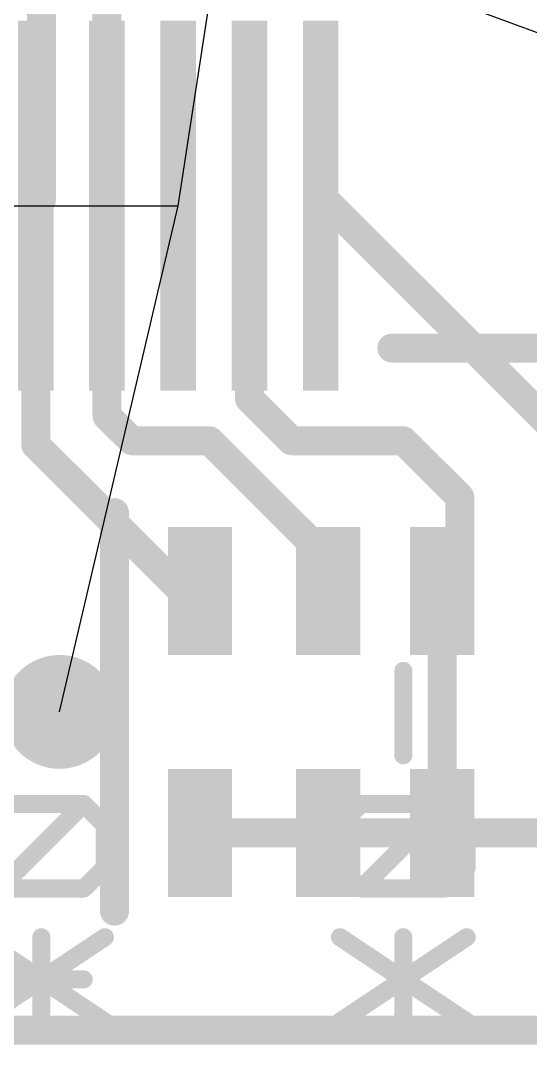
# Model space of a CAD drawing. Extents: x -9.6 to 36.6, y -0.1 to 28.5.
# Drawn here: x 17.63 to 21.21, y 4.52 to 11.72 of the extents above; entities that cross this region are included whole.
import ezdxf

# ---------------------------------------------------------------- set-up
doc = ezdxf.new("R2010")
doc.units = 0
for name, color, linetype in [('1', 12, 'CONTINUOUS'), ('18', 110, 'CONTINUOUS'), ('19', 53, 'CONTINUOUS'), ('21', 40, 'CONTINUOUS'), ('22', 253, 'CONTINUOUS')]:
    doc.layers.add(name, color=color, linetype=linetype)

# ---------------------------------------------------------------- blocks, each defined once
blk = doc.blocks.new('RECT')
blk.add_solid([(-0.5, -0.5), (0.5, -0.5), (-0.5, 0.5), (0.5, 0.5)])
blk = doc.blocks.new('ROUNDV')
at = {"const_width": 0.5}
blk.add_lwpolyline([(0, -0.25, 1), (0, 0.25, 1), (0, -0.25)], format="xyb", dxfattribs=at)

msp = doc.modelspace()

# ---------------------------------------------------------------- linework, layer by layer
at = {"layer": '1', "const_width": 0.2032}
for points in [[(17.78, 13.208), (17.78, 10.454)], [(18.24, 10.414), (18.24, 12.906)], [(17.78, 10.454), (17.74, 10.414)], [(17.74, 10.414), (17.74, 8.734)], [(18.24, 10.414), (18.24, 8.938)], [(19.24, 10.414), (19.24, 9.0579)], [(19.74, 10.414), (19.812, 10.414)], [(21.493, 8.733), (19.812, 10.414)], [(19.535, 8.763), (19.24, 9.0579)], [(18.24, 8.938), (18.415, 8.763)], [(18.415, 8.763), (18.9602, 8.763)], [(18.9602, 8.763), (19.793, 7.9302)], [(19.535, 8.763), (20.32, 8.763)], [(20.32, 8.763), (20.717, 8.366)], [(18.766, 7.708), (17.74, 8.734)], [(20.717, 8.366), (20.717, 7.708)], [(19.793, 7.9302), (19.793, 7.708)], [(18.766, 7.708), (18.893, 7.708)], [(20.717, 7.708), (20.593, 7.708)], [(20.593, 6.008), (20.593, 7.708)], [(18.893, 6.008), (19.793, 6.008)], [(19.793, 6.008), (20.593, 6.008)], [(20.593, 6.008), (21.493, 6.008)], [(17.4172, 4.6228), (26.1112, 4.6228)]]:
    msp.add_lwpolyline(points, dxfattribs=at)
at = {"layer": '1', "const_width": 0.1016}
for points in [[(17.7908, 10.414, 1), (17.6892, 10.414)], [(17.7292, 10.454, 1), (17.8308, 10.454)], [(17.8159, 10.4181, 1), (17.7441, 10.4899)], [(18.2908, 10.414, 1), (18.1892, 10.414)], [(19.2908, 10.414, 1), (19.1892, 10.414)], [(19.74, 10.4648, 1), (19.74, 10.3632)], [(19.8479, 10.4499, 1), (19.7761, 10.3781)], [(19.812, 10.3632, 1), (19.812, 10.4648)], [(17.7041, 10.4499, 1), (17.7759, 10.3781)], [(18.1892, 10.414, 1), (18.2908, 10.414)], [(19.2759, 9.0939, 1), (19.2041, 9.022)], [(19.1892, 9.0579, 1), (19.2908, 9.0579)], [(18.2759, 8.9739, 1), (18.2041, 8.9021)], [(18.1892, 8.938, 1), (18.2908, 8.938)], [(18.415, 8.8138, 1), (18.415, 8.7122)], [(18.3791, 8.7271, 1), (18.4509, 8.7989)], [(18.9961, 8.7989, 1), (18.9243, 8.7271)], [(18.9602, 8.7122, 1), (18.9602, 8.8138)], [(19.535, 8.8138, 1), (19.535, 8.7122)], [(19.499, 8.7271, 1), (19.5709, 8.7989)], [(20.3559, 8.7989, 1), (20.2841, 8.7271)], [(20.32, 8.7122, 1), (20.32, 8.8138)], [(17.7759, 8.7699, 1), (17.7041, 8.6981)], [(17.6892, 8.734, 1), (17.7908, 8.734)], [(20.7677, 8.366, 1), (20.6662, 8.366)], [(20.681, 8.3301, 1), (20.7529, 8.402)], [(19.8438, 7.9302, 1), (19.7422, 7.9302)], [(19.7571, 7.8943, 1), (19.8289, 7.9661)], [(18.766, 7.7588, 1), (18.766, 7.6572)], [(18.7301, 7.6721, 1), (18.8019, 7.7439)], [(18.893, 7.6572, 1), (18.893, 7.7588)], [(20.593, 7.7588, 1), (20.593, 7.6572)], [(20.6438, 7.708, 1), (20.5422, 7.708)], [(20.717, 7.6572, 1), (20.717, 7.7588)], [(19.7422, 7.708, 1), (19.8438, 7.708)], [(20.6662, 7.708, 1), (20.7677, 7.708)], [(18.893, 6.0588, 1), (18.893, 5.9572)], [(19.793, 6.0588, 1), (19.793, 5.9572)], [(19.793, 5.9572, 1), (19.793, 6.0588)], [(20.593, 6.0588, 1), (20.593, 5.9572)], [(20.5422, 6.008, 1), (20.6438, 6.008)], [(20.593, 5.9572, 1), (20.593, 6.0588)]]:
    msp.add_lwpolyline(points, format="xyb", dxfattribs=at)
at = {"layer": '19'}
for p, q in [((18.74, 10.414), (19.05, 12.446)), ((22.49, 11.174), (19.05, 12.446)), ((15.74, 10.414), (18.74, 10.414)), ((17.907, 6.858), (18.74, 10.414))]:
    msp.add_line(p, q, dxfattribs=at)
at = {"layer": '21'}
for points, const_width in [([(21.99, 9.414), (20.24, 9.414)], 0.2032), ([(18.293, 5.458), (18.293, 8.258)], 0.2032), ([(17.7796, 4.682), (17.7796, 5.2752)], 0.127), ([(20.3196, 4.682), (20.3196, 5.2752)], 0.127), ([(17.483, 4.9786), (18.0762, 4.9786)], 0.127)]:
    msp.add_lwpolyline(points, dxfattribs=dict(at, const_width=const_width))
for points, const_width in [([(20.24, 9.4648, 1), (20.24, 9.3632)], 0.1016), ([(18.3438, 8.258, 1), (18.2422, 8.258)], 0.1016), ([(18.2422, 5.458, 1), (18.3438, 5.458)], 0.1016), ([(17.8114, 5.2752, 1), (17.7479, 5.2752)], 0.0635), ([(20.3514, 5.2752, 1), (20.2879, 5.2752)], 0.0635), ([(18.0762, 4.9469, 1), (18.0762, 5.0104)], 0.0635), ([(17.7479, 4.682, 1), (17.8114, 4.682)], 0.0635), ([(20.2879, 4.682, 1), (20.3514, 4.682)], 0.0635)]:
    msp.add_lwpolyline(points, format="xyb", dxfattribs=dict(at, const_width=const_width))
at = {"layer": '22', "const_width": 0.0635}
for points in [[(17.8121, 7.1462, 1), (17.7486, 7.1462)], [(20.3521, 7.1462, 1), (20.2886, 7.1462)], [(18.077, 6.8179, 1), (18.077, 6.8814)], [(17.7486, 6.5531, 1), (17.8121, 6.5531)], [(20.2886, 6.5531, 1), (20.3521, 6.5531)], [(18.0994, 6.2332, 1), (18.0545, 6.1883)], [(18.0994, 6.1883, 1), (18.0545, 6.2332)], [(18.077, 6.179, 1), (18.077, 6.2425)], [(20.0238, 6.2425, 1), (20.0238, 6.179)], [(20.0462, 6.1883, 1), (20.0013, 6.2332)], [(20.6394, 6.2332, 1), (20.5945, 6.1883)], [(20.6394, 6.1883, 1), (20.5945, 6.2332)], [(20.617, 6.179, 1), (20.617, 6.2425)], [(18.257, 6.0624, 1), (18.1935, 6.0624)], [(18.2028, 6.04, 1), (18.2477, 6.0849)], [(19.853, 6.0849, 1), (19.898, 6.04)], [(19.9073, 6.0624, 1), (19.8438, 6.0624)], [(20.797, 6.0624, 1), (20.7335, 6.0624)], [(20.7428, 6.04, 1), (20.7877, 6.0849)], [(18.2477, 5.7434, 1), (18.2028, 5.7883)], [(19.898, 5.7883, 1), (19.853, 5.7434)], [(20.7877, 5.7434, 1), (20.7428, 5.7883)], [(18.1935, 5.7658, 1), (18.257, 5.7658)], [(19.8438, 5.7658, 1), (19.9073, 5.7658)], [(20.7335, 5.7658, 1), (20.797, 5.7658)], [(18.0545, 5.64, 1), (18.0994, 5.5951)], [(18.077, 5.5858, 1), (18.077, 5.6493)], [(20.0238, 5.6493, 1), (20.0238, 5.5858)], [(20.0013, 5.64, 1), (20.0462, 5.5951)], [(20.0013, 5.5951, 1), (20.0462, 5.64)], [(20.5945, 5.64, 1), (20.6394, 5.5951)], [(20.617, 5.5858, 1), (20.617, 5.6493)], [(18.2429, 5.2488, 1), (18.2076, 5.3016)], [(19.8931, 5.3016, 1), (19.8579, 5.2488)], [(20.7829, 5.2488, 1), (20.7476, 5.3016)], [(18.2076, 4.6556, 1), (18.2429, 4.7084)], [(19.8579, 4.7084, 1), (19.8931, 4.6556)], [(20.7476, 4.6556, 1), (20.7829, 4.7084)]]:
    msp.add_lwpolyline(points, format="xyb", dxfattribs=at)
at = {"layer": '22', "const_width": 0.127}
for points in [[(17.7804, 6.5531), (17.7804, 7.1462)], [(20.3204, 6.5531), (20.3204, 7.1462)], [(18.077, 6.8496), (17.4838, 6.8496)], [(18.077, 6.2107), (17.4838, 6.2107)], [(17.4838, 5.6175), (18.077, 6.2107)], [(18.2253, 6.0624), (18.077, 6.2107)], [(20.0238, 6.2107), (19.8755, 6.0624)], [(20.617, 6.2107), (20.0238, 6.2107)], [(20.0238, 5.6175), (20.617, 6.2107)], [(20.7653, 6.0624), (20.617, 6.2107)], [(18.2253, 5.7658), (18.2253, 6.0624)], [(19.8755, 6.0624), (19.8755, 5.7658)], [(20.7653, 5.7658), (20.7653, 6.0624)], [(18.077, 5.6175), (18.2253, 5.7658)], [(19.8755, 5.7658), (20.0238, 5.6175)], [(20.617, 5.6175), (20.7653, 5.7658)], [(17.4838, 5.6175), (18.077, 5.6175)], [(20.0238, 5.6175), (20.617, 5.6175)], [(18.2253, 4.682), (17.3355, 5.2752)], [(18.2253, 5.2752), (17.3355, 4.682)], [(20.7653, 4.682), (19.8755, 5.2752)], [(20.7653, 5.2752), (19.8755, 4.682)]]:
    msp.add_lwpolyline(points, dxfattribs=at)

# ---------------------------------------------------------------- block references
at = {"layer": '1', "rotation": 180}
for p, xscale, yscale in [((17.74, 10.414), 0.25, 2.6), ((18.24, 10.414), 0.25, 2.6), ((18.74, 10.414), 0.25, 2.6), ((19.24, 10.414), 0.25, 2.6), ((19.74, 10.414), 0.25, 2.6), ((18.893, 7.708), 0.45, 0.9), ((19.793, 7.708), 0.45, 0.9), ((20.593, 7.708), 0.45, 0.9), ((18.893, 6.008), 0.45, 0.9), ((19.793, 6.008), 0.45, 0.9), ((20.593, 6.008), 0.45, 0.9)]:
    msp.add_blockref('RECT', p, dxfattribs=dict(at, xscale=xscale, yscale=yscale))
at = {"layer": '18', "xscale": 0.8001, "yscale": 0.8001}
msp.add_blockref('ROUNDV', (17.907, 6.858), dxfattribs=at)
msp.add_blockref('ROUNDV', (17.907, 6.858), dxfattribs=at)

doc.saveas('drawing.dxf')
